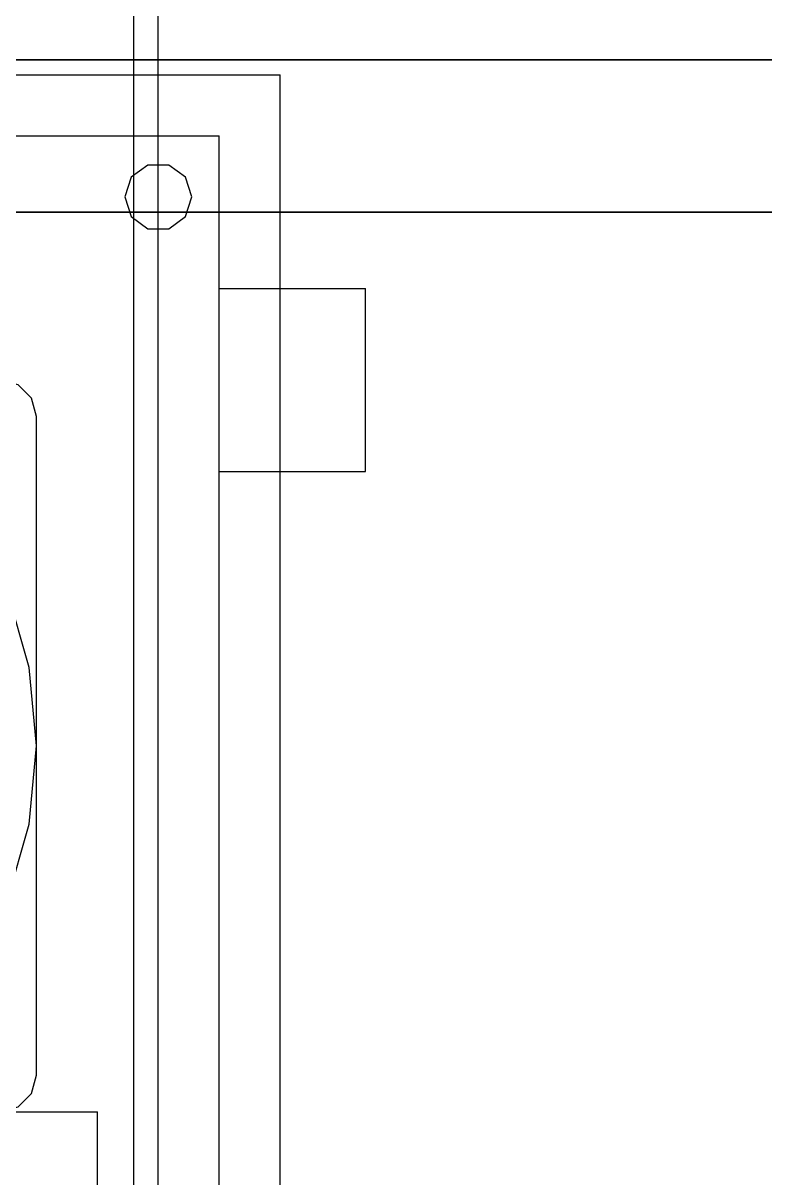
# Model space of a CAD drawing. Header units: millimetres. Extents: x -201 to 3037, y -406 to 3230.
# Drawn here: x 407.8 to 529.5, y 2529.2 to 2718.5 of the extents above; entities that cross this region are included whole.
import ezdxf

# ---------------------------------------------------------------- set-up
doc = ezdxf.new("R2010")
doc.units = ezdxf.units.MM
doc.layers.add('HIDDEN', color=8, linetype='Continuous')
doc.layers.add('VISIBLE', color=7, linetype='Continuous')

msp = doc.modelspace()

# ---------------------------------------------------------------- linework, layer by layer
at = {"layer": 'HIDDEN'}
for points in [[(426, 2060), (426, 2890)], [(426, 2060), (426, 2890)], [(430, 2060), (430, 2890)], [(430, 2060), (430, 2890)], [(430, 2410), (430, 2775)], [(1140, 2712.5), (90, 2712.5)], [(90, 2712.5), (1140, 2712.5)], [(1140, 2712.5), (90, 2712.5)], [(150, 2712.5), (430, 2712.5)], [(230, 2710), (450, 2710)], [(230, 2710), (450, 2710)], [(450, 2687.5), (450, 2710)], [(450, 2110), (450, 2710)], [(240, 2700), (440, 2700)], [(240, 2700), (440, 2700)], [(440, 2687.5), (440, 2700)], [(440, 2120), (440, 2700)], [(435.5, 2690), (434.45, 2693.23), (431.7, 2695.23), (428.3, 2695.23), (425.55, 2693.23), (424.5, 2690), (425.55, 2686.77), (428.3, 2684.77), (431.7, 2684.77), (434.45, 2686.77), (435.5, 2690)], [(435.5, 2690), (434.45, 2693.23), (431.7, 2695.23), (428.3, 2695.23), (425.55, 2693.23), (424.5, 2690), (425.55, 2686.77), (428.3, 2684.77), (431.7, 2684.77), (434.45, 2686.77), (435.5, 2690)], [(1140, 2687.5), (90, 2687.5)], [(90, 2687.5), (1140, 2687.5)], [(1140, 2687.5), (90, 2687.5)], [(150, 2687.5), (430, 2687.5)], [(440, 2645), (440, 2675)], [(440, 2645), (440, 2675)], [(440, 2675), (464, 2675)], [(450, 2645), (450, 2675)], [(464, 2645), (464, 2675)], [(410, 2654), (409.2, 2657), (407, 2659.2), (404, 2660)], [(410, 2654), (409.2, 2657), (407, 2659.2), (404, 2660)], [(410, 2546), (410, 2654)], [(410, 2546), (410, 2654)], [(440, 2645), (464, 2645)], [(410, 2600), (408.81, 2612.86), (405.27, 2625.29)], [(410, 2600), (408.81, 2612.86), (405.27, 2625.29)], [(405.27, 2574.71), (408.81, 2587.14), (410, 2600)], [(405.27, 2574.71), (408.81, 2587.14), (410, 2600)], [(404, 2540), (407, 2540.8), (409.2, 2543), (410, 2546)], [(404, 2540), (407, 2540.8), (409.2, 2543), (410, 2546)], [(370, 2540), (420, 2540)], [(370, 2540), (420, 2540)], [(420, 2480), (420, 2540)], [(420, 2480), (420, 2540)]]:
    msp.add_lwpolyline(points, dxfattribs=at)
at = {"layer": 'VISIBLE'}
for points in [[(430, 2410), (430, 2775)], [(430, 2712.5), (1140, 2712.5)], [(430, 2687.5), (1140, 2687.5)], [(440, 2675), (440, 2687.5)], [(450, 2675), (450, 2687.5)], [(440, 2645), (440, 2675)], [(440, 2675), (464, 2675)], [(464, 2645), (464, 2675)], [(440, 2480), (440, 2645)], [(440, 2645), (464, 2645)], [(450, 2480), (450, 2645)]]:
    msp.add_lwpolyline(points, dxfattribs=at)

doc.saveas('drawing.dxf')
